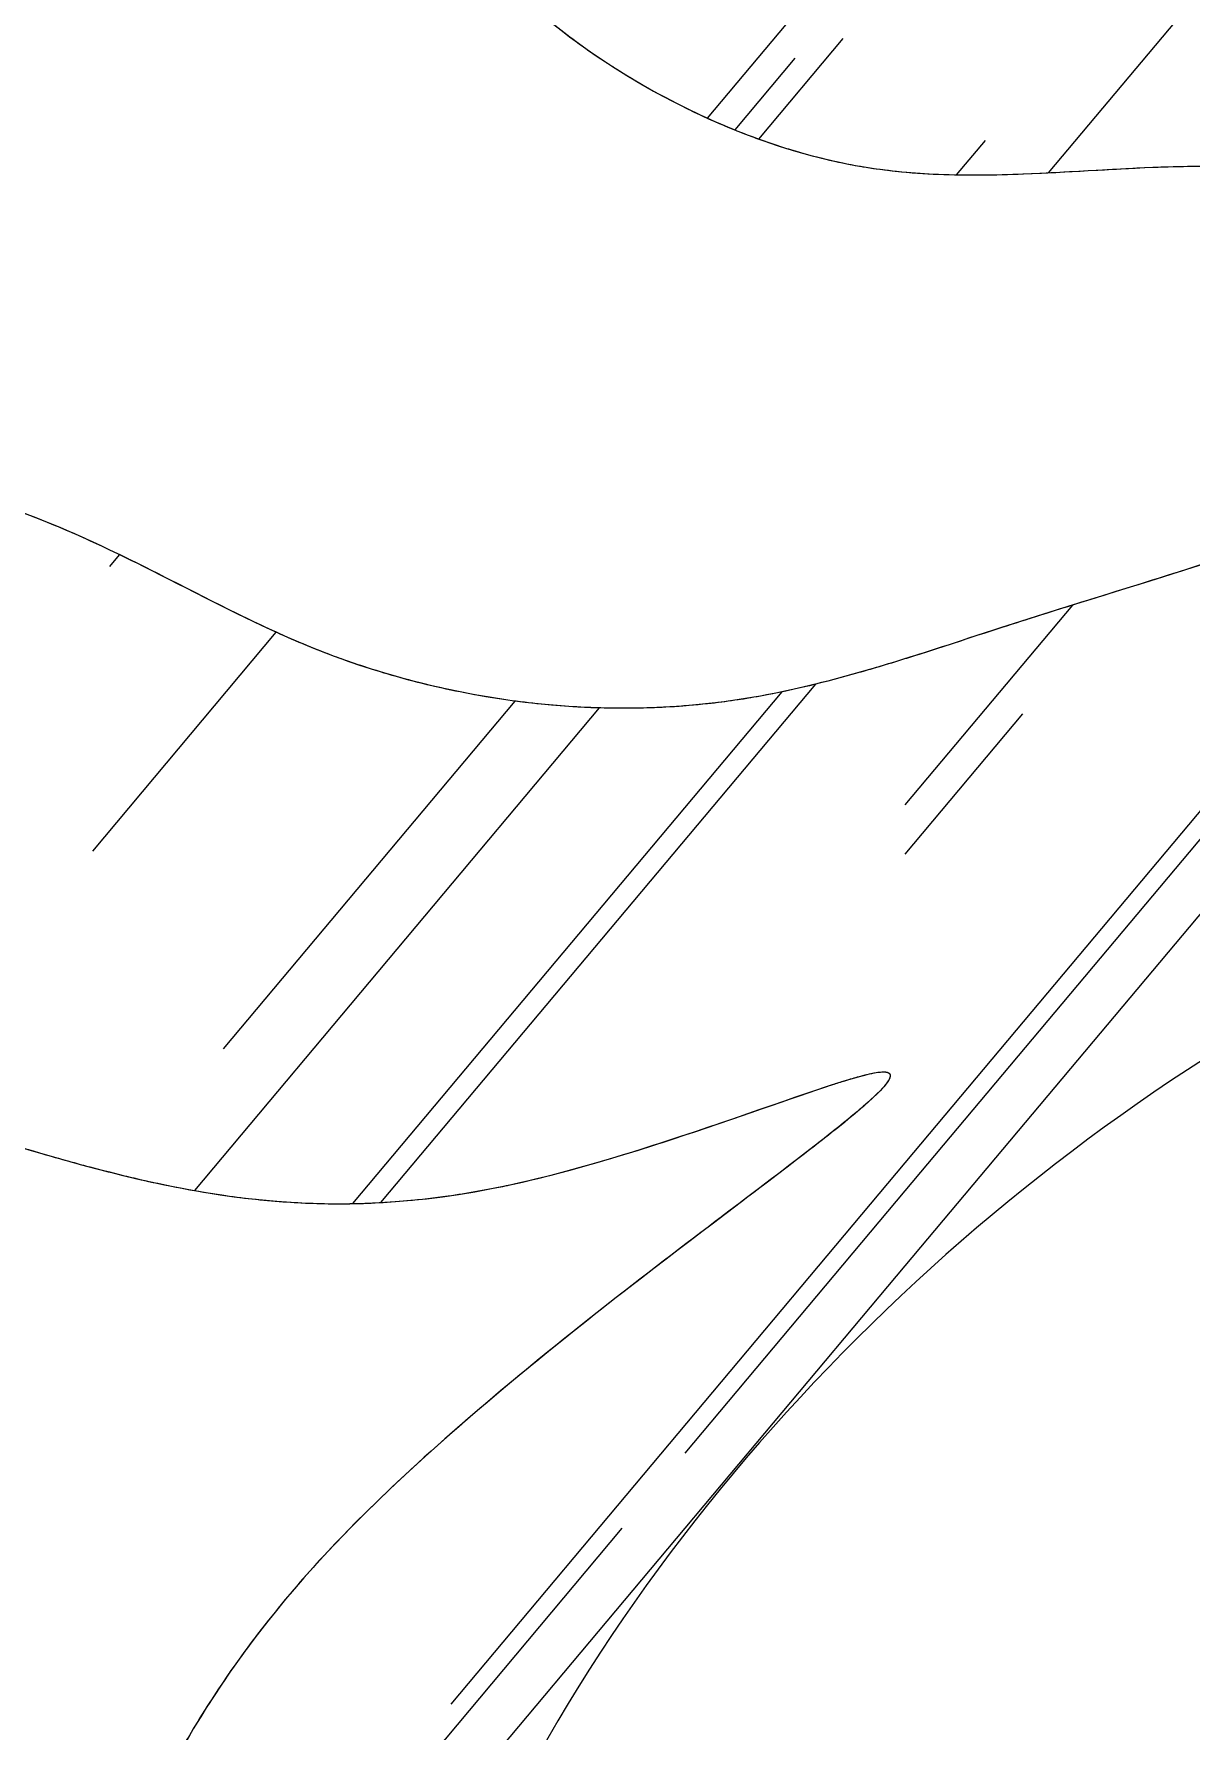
# Model space of a CAD drawing. Header units: millimetres. Extents: x 512961 to 1001058, y -961995 to -458543.
# Drawn here: x 935158.7 to 935205.3, y -884477.8 to -884409.4 of the extents above; entities that cross this region are included whole.
import ezdxf

# ---------------------------------------------------------------- set-up
doc = ezdxf.new("R2010")
doc.units = ezdxf.units.MM
doc.header["$MEASUREMENT"] = 0
doc.layers.add('填充', color=250, linetype='CONTINUOUS', lineweight=25)

msp = doc.modelspace()

# ---------------------------------------------------------------- linework, layer by layer
at = {"layer": '填充'}
for p, q in [((935185.83, -884412.808), (935204.496, -884390.563)), ((935199.582, -884415.009), (935216.506, -884394.839)), ((935187.893, -884413.648), (935191.296, -884409.592)), ((935186.939, -884413.283), (935189.363, -884410.394)), ((935195.874, -884415.09), (935197.032, -884413.709)), ((935193.797, -884459.081), (935225.003, -884421.891)), ((935193.797, -884456.059), (935219.769, -884425.107)), ((935161.725, -884430.877), (935162.12, -884430.407)), ((935193.797, -884440.491), (935200.555, -884432.438)), ((935161.04, -884442.352), (935168.44, -884433.533)), ((935172.66, -884456.525), (935190.199, -884435.623)), ((935166.31, -884450.322), (935178.069, -884436.309)), ((935171.52, -884456.568), (935188.833, -884435.935)), ((935165.15, -884456.042), (935181.477, -884436.585)), ((935193.797, -884442.474), (935198.545, -884436.816)), ((935193.797, -884454.929), (935206.214, -884440.131)), ((935175.491, -884476.744), (935193.797, -884454.929)), ((935184.922, -884466.635), (935193.797, -884456.059)), ((935143.483, -884519.043), (935193.797, -884459.081)), ((935159.346, -884497.116), (935182.387, -884469.656))]:
    msp.add_line(p, q, dxfattribs=at)
for points in [[(935066.739, -884085.413), (935069.931, -884081.942), (935078.845, -884098.744), (935100.5, -884108.926), (935113.749, -884109.18), (935128.782, -884103.072), (935134.4, -884088.881), (935138.717, -884100.526), (935148.14, -884109.435), (935165.209, -884112.489), (935177.95, -884106.889), (935188.141, -884100.015), (935193.999, -884093.142), (935201.134, -884082.196), (935207.755, -884096.961), (935212.849, -884125.219), (935212.597, -884144.312), (935204.955, -884161.877), (935193.999, -884171.551), (935183.043, -884173.588), (935166.994, -884171.296), (935162.409, -884161.368), (935155.274, -884149.403), (935146.611, -884143.801), (935137.752, -884146.584), (935145.083, -884156.176), (935145.586, -884162.19), (935145.586, -884183.744), (935144.081, -884197.776), (935143.079, -884213.316), (935151.104, -884227.351), (935168.439, -884240.528), (935184.516, -884242.537), (935184.516, -884246.152), (935171.654, -884250.167), (935149.007, -884275.578), (935137.669, -884291.117), (935136.369, -884310.222), (935143.237, -884349.609), (935156.933, -884372.091), (935175.191, -884390.663), (935183.994, -884393.595), (935177.801, -884393.92), (935168.019, -884393.92), (935171.277, -884399.786), (935181.711, -884410.538), (935192.144, -884414.772), (935204.209, -884414.772), (935217.253, -884414.447), (935230.622, -884411.84), (935246.271, -884410.863), (935255.4, -884410.863), (935263.228, -884413.143), (935268.769, -884415.424), (935269.095, -884418.684), (935261.271, -884414.447), (935247.249, -884414.12), (935233.88, -884417.054), (935220.188, -884424.872), (935197.69, -884433.345), (935186.93, -884436.277), (935170.303, -884434.322), (935159.217, -884429.108), (935146.826, -884420.311), (935144.868, -884411.515), (935139.328, -884417.704), (935139.002, -884434.322), (935146.173, -884448.331), (935158.89, -884454.522), (935177.801, -884455.824), (935192.797, -884451.263), (935170.34, -884470.78), (935156.887, -884497.01), (935144.747, -884516.682), (935136.86, -884539.084), (935137.217, -884569.411), (935169.613, -884626.738), (935183.677, -884634.026), (935207.639, -884646.516), (935223.786, -884649.118), (935239.928, -884650.68), (935256.075, -884651.2), (935213.366, -884670.978), (935199.302, -884648.077), (935179.511, -884637.669), (935162.325, -884637.149), (935145.134, -884643.914), (935143.573, -884655.884), (935143.051, -884669.937), (935151.383, -884672.019), (935159.198, -884674.101), (935167.53, -884664.213), (935171.696, -884661.611), (935184.721, -884668.897), (935188.365, -884685.032), (935172.74, -884711.576), (935159.198, -884731.352), (935147.217, -884753.732), (935141.061, -884782.275), (935143.415, -884813.314), (935161.77, -884842.001), (935169.772, -884868.806), (935178.244, -884875.861), (935166.006, -884871.629), (935154.24, -884877.742), (935147.651, -884889.5), (935149.062, -884902.197), (935160.358, -884911.602), (935166.948, -884908.31), (935174.949, -884896.553), (935183.421, -884893.261), (935208.366, -884897.024), (935218.716, -884910.663), (935220.128, -884923.829), (935205.542, -884928.063), (935174.031, -884950.238), (935173.178, -884969.786), (935173.602, -884982.109), (935183.384, -884995.284), (935200.397, -885000.382), (935219.531, -884997.408), (935223.362, -884991.033), (935224.21, -884975.31), (935217.406, -884966.388), (935208.049, -884974.886), (935204.223, -884972.336), (935195.295, -884960.437), (935199.969, -884948.538), (935216.982, -884940.039), (935242.496, -884946.84), (935255.255, -884965.111), (935257.804, -884985.509), (935248.023, -885005.48), (935235.692, -885015.679), (935218.254, -885020.78), (935213.152, -885018.656), (935206.777, -885004.206), (935195.295, -884995.708), (935176.156, -884991.033), (935157.017, -884994.008), (935142.986, -885005.056), (935141.541, -885053.074), (935157.446, -885073.471), (935168.499, -885069.647), (935168.928, -885057.324), (935162.973, -885041.601), (935156.593, -885027.154), (935161.696, -885020.78), (935185.937, -885014.405), (935200.821, -885032.252), (935188.062, -885048.826), (935159.566, -885091.319), (935159.566, -885113.982), (935161.705, -885134.509), (935168.979, -885152.895), (935170.494, -885154.852), (935161.029, -885152.877), (935153.117, -885149.912), (935147.464, -885149.771), (935137.493, -885152.603)], [(935288.495, -884428.668), (935260.623, -884432.954), (935208.627, -884449.021), (935174.86, -884487.586), (935171.109, -884502.584), (935177.54, -884539.541), (935186.65, -884548.647), (935190.406, -884548.647), (935190.942, -884538.469), (935194.693, -884528.294), (935203.268, -884519.722), (935228.996, -884529.366), (935231.675, -884537.935), (935230.068, -884540.612), (935249.901, -884529.366), (935269.198, -884529.366), (935289.031, -884539.006), (935302.969, -884562.573), (935307.792, -884588.818), (935307.792, -884596.316), (935323.338, -884578.106), (935332.984, -884567.928), (935338.343, -884561.502), (935332.984, -884556.145), (935322.802, -884558.288), (935316.367, -884549.718), (935317.974, -884533.649), (935322.261, -884531.506), (935322.802, -884529.366), (935310.472, -884520.794), (935291.174, -884499.907), (935280.456, -884482.231), (935280.456, -884458.127), (935282.064, -884435.631), (935287.959, -884429.205)]]:
    msp.add_spline(points, degree=3, dxfattribs=at)
for points, knots in [([(935137.711, -884147.232), (935138.07, -884149.579), (935146.412, -884154.352), (935144.868, -884167.473), (935146.292, -884181.337), (935144.265, -884198.109), (935140.797, -884214.11), (935152.417, -884228.679), (935163.423, -884244.982), (935184.812, -884237.079), (935184.92, -884250.481), (935160.217, -884246.994), (935154.188, -884273.371), (935134.844, -884289.86), (935137.068, -884317.765), (935138.005, -884346.479), (935158.488, -884371.922), (935164.629, -884389.332), (935187.994, -884393.7), (935176.176, -884394.413), (935165.092, -884391.362), (935173.739, -884403.248), (935179.784, -884410.327), (935192.381, -884415.92), (935204.531, -884414.338), (935217.515, -884415.271), (935231.248, -884410.916), (935243.963, -884411.287), (935255.335, -884409.984), (935262.052, -884413.493), (935269.129, -884413.612), (935269.648, -884422.147), (935258.749, -884410.02), (935247.639, -884414.843), (935232.684, -884415.871), (935218.327, -884427.499), (935201.716, -884431.816), (935185.34, -884437.596), (935171.127, -884435.782), (935158.983, -884428.04), (935145.126, -884425.336), (935146.575, -884407.362), (935135.506, -884421.485), (935138.545, -884433.693), (935144.147, -884449.637), (935160.838, -884455.467), (935175.062, -884458.295), (935204.895, -884445.516), (935162.395, -884471.539), (935160.307, -884495.44), (935143.314, -884516.32), (935138.196, -884531.34), (935136.86, -884539.084)], [296.32291, 296.32291, 296.32291, 296.32291, 305.550032, 310.600962, 328.63939, 340.450556, 353.482649, 367.012787, 385.236559, 398.796103, 401.82123, 413.097455, 441.584584, 457.683245, 473.709057, 507.169607, 529.200932, 550.997278, 558.762187, 563.952393, 572.138453, 577.753753, 590.292581, 599.716211, 609.813262, 620.732696, 632.132446, 645.254096, 652.894159, 659.718206, 664.733118, 667.474287, 674.92057, 686.65881, 698.114141, 711.308807, 731.428823, 740.762162, 754.773106, 765.025935, 777.743974, 785.284836, 792.236551, 806.146931, 819.31808, 831.155257, 847.018861, 860.136725, 885.036624, 909.708008, 929.054084, 948.930108, 948.930108, 948.930108, 948.930108]), ([(935137.711, -884147.232), (935138.07, -884149.579), (935146.412, -884154.352), (935144.868, -884167.473), (935146.292, -884181.337), (935144.265, -884198.109), (935140.797, -884214.11), (935152.417, -884228.679), (935163.423, -884244.982), (935184.812, -884237.079), (935184.92, -884250.481), (935160.217, -884246.994), (935154.188, -884273.371), (935134.844, -884289.86), (935137.068, -884317.765), (935138.005, -884346.479), (935158.488, -884371.922), (935164.629, -884389.332), (935187.994, -884393.7), (935176.176, -884394.413), (935165.092, -884391.362), (935173.739, -884403.248), (935179.784, -884410.327), (935192.381, -884415.92), (935204.531, -884414.338), (935217.515, -884415.271), (935231.248, -884410.916), (935243.963, -884411.287), (935255.335, -884409.984), (935262.052, -884413.493), (935269.129, -884413.612), (935269.648, -884422.147), (935258.749, -884410.02), (935247.639, -884414.843), (935232.684, -884415.871), (935218.327, -884427.499), (935201.716, -884431.816), (935185.34, -884437.596), (935171.127, -884435.782), (935162.081, -884430.015), (935156.632, -884428.144), (935155.337, -884427.654)], [296.32291, 296.32291, 296.32291, 296.32291, 305.550032, 310.600962, 328.63939, 340.450556, 353.482649, 367.012787, 385.236559, 398.796103, 401.82123, 413.097455, 441.584584, 457.683245, 473.709057, 507.169607, 529.200932, 550.997278, 558.762187, 563.952393, 572.138453, 577.753753, 590.292581, 599.716211, 609.813262, 620.732696, 632.132446, 645.254096, 652.894159, 659.718206, 664.733118, 667.474287, 674.92057, 686.65881, 698.114141, 711.308807, 731.428823, 740.762162, 754.773106, 765.025935, 768.309544, 768.309544, 768.309544, 768.309544]), ([(935180.908, -884409.99), (935181.17, -884410.176), (935181.565, -884410.445), (935181.972, -884410.709), (935182.105, -884410.793)], [589.43507, 589.43507, 589.43507, 589.43507, 590.292581, 590.701275, 590.701275, 590.701275, 590.701275]), ([(935180.908, -884409.99), (935181.17, -884410.176), (935181.565, -884410.445), (935181.972, -884410.709), (935182.105, -884410.793)], [589.43507, 589.43507, 589.43507, 589.43507, 590.292581, 590.701275, 590.701275, 590.701275, 590.701275]), ([(935180.908, -884409.99), (935181.17, -884410.176), (935181.565, -884410.445), (935181.972, -884410.709), (935182.105, -884410.793)], [589.43507, 589.43507, 589.43507, 589.43507, 590.292581, 590.701275, 590.701275, 590.701275, 590.701275]), ([(935191.955, -884414.74), (935192.018, -884414.751), (935192.516, -884414.835), (935193.014, -884414.901), (935193.449, -884414.947)], [599.556916, 599.556916, 599.556916, 599.556916, 599.716211, 600.813555, 600.813555, 600.813555, 600.813555]), ([(935191.955, -884414.74), (935192.018, -884414.751), (935192.516, -884414.835), (935193.014, -884414.901), (935193.449, -884414.947)], [599.556916, 599.556916, 599.556916, 599.556916, 599.716211, 600.813555, 600.813555, 600.813555, 600.813555]), ([(935191.955, -884414.74), (935192.018, -884414.751), (935192.516, -884414.835), (935193.014, -884414.901), (935193.449, -884414.947)], [599.556916, 599.556916, 599.556916, 599.556916, 599.716211, 600.813555, 600.813555, 600.813555, 600.813555]), ([(935203.787, -884414.787), (935203.928, -884414.782), (935205.114, -884414.739), (935206.302, -884414.73), (935207.348, -884414.73)], [609.461333, 609.461333, 609.461333, 609.461333, 609.813262, 612.429522, 612.429522, 612.429522, 612.429522]), ([(935203.787, -884414.787), (935203.928, -884414.782), (935205.114, -884414.739), (935206.302, -884414.73), (935207.348, -884414.73)], [609.461333, 609.461333, 609.461333, 609.461333, 609.813262, 612.429522, 612.429522, 612.429522, 612.429522]), ([(935203.787, -884414.787), (935203.928, -884414.782), (935205.114, -884414.739), (935206.302, -884414.73), (935207.348, -884414.73)], [609.461333, 609.461333, 609.461333, 609.461333, 609.813262, 612.429522, 612.429522, 612.429522, 612.429522]), ([(935163.086, -884430.882), (935161.837, -884430.259), (935159.36, -884429.081), (935156.632, -884428.144), (935155.337, -884427.654)], [761.532054, 761.532054, 761.532054, 761.532054, 765.025935, 768.309544, 768.309544, 768.309544, 768.309544]), ([(935163.086, -884430.882), (935161.837, -884430.259), (935159.36, -884429.081), (935156.632, -884428.144), (935155.337, -884427.654)], [761.532054, 761.532054, 761.532054, 761.532054, 765.025935, 768.309544, 768.309544, 768.309544, 768.309544]), ([(935163.086, -884430.882), (935161.837, -884430.259), (935159.36, -884429.081), (935156.632, -884428.144), (935155.337, -884427.654)], [761.532054, 761.532054, 761.532054, 761.532054, 765.025935, 768.309544, 768.309544, 768.309544, 768.309544]), ([(935288.495, -884428.668), (935279.223, -884430.032), (935252.055, -884434.027), (935207.278, -884443.214), (935177.165, -884475.689), (935168.708, -884509.719), (935172.292, -884532.162), (935182.816, -884548.646), (935193.574, -884549.342), (935189.129, -884537.036), (935194.574, -884528.027), (935206.103, -884513.528), (935226.022, -884522.884), (935233.438, -884536.085), (935224.992, -884547.187), (935251.743, -884523.679), (935269.357, -884529.332), (935292.788, -884537.498), (935303.723, -884563.109), (935308.776, -884580.404), (935306.408, -884605.171), (935322.722, -884577.56), (935330.315, -884569.584), (935341.171, -884562.097), (935332.03, -884553.128), (935321.836, -884561.825), (935314.817, -884548.083), (935312.754, -884533.686), (935322.325, -884532.69), (935323.828, -884524.546), (935302.446, -884520.813), (935293.938, -884501.778), (935276.518, -884481.975), (935282.52, -884459.021), (935277.664, -884438.519), (935285.714, -884431.236), (935287.959, -884429.205)], [0, 0, 0, 0, 23.599946, 69.146085, 112.044541, 124.983026, 156.377004, 167.157143, 170.300527, 178.829981, 187.90595, 198.052619, 221.047136, 228.561182, 231.17487, 250.2562, 266.406022, 284.861428, 307.776104, 330.108123, 336.383044, 356.421123, 368.156673, 375.159551, 381.501219, 390.209349, 399.178172, 412.693823, 416.705044, 418.552711, 431.120503, 454.919487, 472.21921, 492.391978, 511.266731, 518.564981, 518.564981, 518.564981, 518.564981]), ([(935199.201, -884432.863), (935198.697, -884433.022), (935196.91, -884433.591), (935195.132, -884434.184), (935193.851, -884434.585)], [730.107826, 730.107826, 730.107826, 730.107826, 731.428823, 734.793369, 734.793369, 734.793369, 734.793369]), ([(935199.201, -884432.863), (935198.697, -884433.022), (935196.91, -884433.591), (935195.132, -884434.184), (935193.851, -884434.585)], [730.107826, 730.107826, 730.107826, 730.107826, 731.428823, 734.793369, 734.793369, 734.793369, 734.793369]), ([(935199.201, -884432.863), (935198.697, -884433.022), (935196.91, -884433.591), (935195.132, -884434.184), (935193.851, -884434.585)], [730.107826, 730.107826, 730.107826, 730.107826, 731.428823, 734.793369, 734.793369, 734.793369, 734.793369]), ([(935171.07, -884434.61), (935170.812, -884434.517), (935169.711, -884434.104), (935168.645, -884433.634), (935167.835, -884433.254)], [754.084245, 754.084245, 754.084245, 754.084245, 754.773106, 757.051052, 757.051052, 757.051052, 757.051052]), ([(935171.07, -884434.61), (935170.812, -884434.517), (935169.711, -884434.104), (935168.645, -884433.634), (935167.835, -884433.254)], [754.084245, 754.084245, 754.084245, 754.084245, 754.773106, 757.051052, 757.051052, 757.051052, 757.051052]), ([(935171.07, -884434.61), (935170.812, -884434.517), (935169.711, -884434.104), (935168.645, -884433.634), (935167.835, -884433.254)], [754.084245, 754.084245, 754.084245, 754.084245, 754.773106, 757.051052, 757.051052, 757.051052, 757.051052]), ([(935187.958, -884436.107), (935187.616, -884436.169), (935186.912, -884436.286), (935186.2, -884436.377), (935185.834, -884436.417)], [739.891867, 739.891867, 739.891867, 739.891867, 740.762162, 741.68266, 741.68266, 741.68266, 741.68266]), ([(935187.958, -884436.107), (935187.616, -884436.169), (935186.912, -884436.286), (935186.2, -884436.377), (935185.834, -884436.417)], [739.891867, 739.891867, 739.891867, 739.891867, 740.762162, 741.68266, 741.68266, 741.68266, 741.68266]), ([(935187.958, -884436.107), (935187.616, -884436.169), (935186.912, -884436.286), (935186.2, -884436.377), (935185.834, -884436.417)], [739.891867, 739.891867, 739.891867, 739.891867, 740.762162, 741.68266, 741.68266, 741.68266, 741.68266]), ([(935155.337, -884453.403), (935156.521, -884453.814), (935163.893, -884456.075), (935175.062, -884458.295), (935204.895, -884445.516), (935162.395, -884471.539), (935160.307, -884495.44), (935143.314, -884516.32), (935138.196, -884531.34), (935136.86, -884539.084)], [828.086611, 828.086611, 828.086611, 828.086611, 831.155257, 847.018861, 860.136725, 885.036624, 909.708008, 929.054084, 948.930108, 948.930108, 948.930108, 948.930108]), ([(935192.7, -884451.274), (935192.734, -884451.269), (935192.814, -884451.26), (935192.883, -884451.256), (935192.92, -884451.256)], [859.9000366, 859.9000366, 859.9000366, 859.9000366, 860.1367245, 860.4865683, 860.4865683, 860.4865683, 860.4865683]), ([(935192.7, -884451.274), (935192.734, -884451.269), (935192.814, -884451.26), (935192.883, -884451.256), (935192.92, -884451.256)], [859.9000366, 859.9000366, 859.9000366, 859.9000366, 860.1367245, 860.4865683, 860.4865683, 860.4865683, 860.4865683]), ([(935192.7, -884451.274), (935192.734, -884451.269), (935192.814, -884451.26), (935192.883, -884451.256), (935192.92, -884451.256)], [859.9000366, 859.9000366, 859.9000366, 859.9000366, 860.1367245, 860.4865683, 860.4865683, 860.4865683, 860.4865683]), ([(935157.662, -884454.157), (935158.073, -884454.282), (935159.167, -884454.606), (935160.243, -884454.909), (935160.913, -884455.087)], [830.091099, 830.091099, 830.091099, 830.091099, 831.155257, 832.93137, 832.93137, 832.93137, 832.93137]), ([(935157.662, -884454.157), (935158.073, -884454.282), (935159.167, -884454.606), (935160.243, -884454.909), (935160.913, -884455.087)], [830.091099, 830.091099, 830.091099, 830.091099, 831.155257, 832.93137, 832.93137, 832.93137, 832.93137]), ([(935157.662, -884454.157), (935158.073, -884454.282), (935159.167, -884454.606), (935160.243, -884454.909), (935160.913, -884455.087)], [830.091099, 830.091099, 830.091099, 830.091099, 831.155257, 832.93137, 832.93137, 832.93137, 832.93137]), ([(935177.72, -884455.841), (935177.747, -884455.836), (935179.94, -884455.369), (935182.294, -884454.663), (935184.462, -884453.952)], [846.960231, 846.960231, 846.960231, 846.960231, 847.018861, 851.723789, 851.723789, 851.723789, 851.723789]), ([(935177.72, -884455.841), (935177.747, -884455.836), (935179.94, -884455.369), (935182.294, -884454.663), (935184.462, -884453.952)], [846.960233, 846.960233, 846.960233, 846.960233, 847.018861, 851.723789, 851.723789, 851.723789, 851.723789]), ([(935177.72, -884455.841), (935177.747, -884455.836), (935179.94, -884455.369), (935182.294, -884454.663), (935184.462, -884453.952)], [846.960231, 846.960231, 846.960231, 846.960231, 847.018861, 851.723789, 851.723789, 851.723789, 851.723789]), ([(935170.354, -884470.765), (935170.349, -884470.77), (935169.597, -884471.581), (935168.905, -884472.387), (935168.268, -884473.182)], [885.023692, 885.023692, 885.023692, 885.023692, 885.036624, 887.155148, 887.155148, 887.155148, 887.155148]), ([(935170.354, -884470.765), (935170.349, -884470.77), (935169.597, -884471.581), (935168.905, -884472.387), (935168.268, -884473.182)], [885.023692, 885.023692, 885.023692, 885.023692, 885.036624, 887.155148, 887.155148, 887.155148, 887.155148]), ([(935170.354, -884470.765), (935170.349, -884470.77), (935169.597, -884471.581), (935168.905, -884472.387), (935168.268, -884473.182)], [885.023692, 885.023692, 885.023692, 885.023692, 885.036624, 887.155148, 887.155148, 887.155148, 887.155148])]:
    msp.add_open_spline(points, degree=3, knots=knots, dxfattribs=at)
for points in [[(935178.961, -884408.477), (935179.584, -884409.006), (935180.229, -884409.509), (935180.908, -884409.99)], [(935178.961, -884408.477), (935179.584, -884409.006), (935180.229, -884409.509), (935180.908, -884409.99)], [(935178.961, -884408.477), (935179.584, -884409.006), (935180.229, -884409.509), (935180.908, -884409.99)], [(935182.105, -884410.793), (935183.247, -884411.52), (935184.483, -884412.196), (935185.777, -884412.785)], [(935182.105, -884410.793), (935183.247, -884411.52), (935184.483, -884412.196), (935185.777, -884412.785)], [(935182.105, -884410.793), (935183.247, -884411.52), (935184.483, -884412.196), (935185.777, -884412.785)], [(935185.777, -884412.785), (935186.242, -884412.996), (935186.715, -884413.197), (935187.193, -884413.384)], [(935185.777, -884412.785), (935186.242, -884412.996), (935186.715, -884413.197), (935187.193, -884413.384)], [(935185.777, -884412.785), (935186.242, -884412.996), (935186.715, -884413.197), (935187.193, -884413.384)], [(935187.193, -884413.384), (935187.819, -884413.629), (935188.455, -884413.853), (935189.098, -884414.05)], [(935187.193, -884413.384), (935187.819, -884413.629), (935188.455, -884413.853), (935189.098, -884414.05)], [(935187.193, -884413.384), (935187.819, -884413.629), (935188.455, -884413.853), (935189.098, -884414.05)], [(935189.098, -884414.05), (935189.6, -884414.204), (935190.106, -884414.343), (935190.615, -884414.464)], [(935189.098, -884414.05), (935189.6, -884414.204), (935190.106, -884414.343), (935190.615, -884414.464)], [(935189.098, -884414.05), (935189.6, -884414.204), (935190.106, -884414.343), (935190.615, -884414.464)], [(935190.615, -884414.464), (935191.06, -884414.57), (935191.507, -884414.662), (935191.955, -884414.74)], [(935190.615, -884414.464), (935191.06, -884414.57), (935191.507, -884414.662), (935191.955, -884414.74)], [(935190.615, -884414.464), (935191.06, -884414.57), (935191.507, -884414.662), (935191.955, -884414.74)], [(935193.449, -884414.947), (935194.012, -884415.006), (935194.575, -884415.045), (935195.139, -884415.068)], [(935193.449, -884414.947), (935194.012, -884415.006), (935194.575, -884415.045), (935195.139, -884415.068)], [(935193.449, -884414.947), (935194.012, -884415.006), (935194.575, -884415.045), (935195.139, -884415.068)], [(935195.139, -884415.068), (935196.282, -884415.115), (935197.427, -884415.098), (935198.573, -884415.054)], [(935195.139, -884415.068), (935196.282, -884415.115), (935197.427, -884415.098), (935198.573, -884415.054)], [(935195.139, -884415.068), (935196.282, -884415.115), (935197.427, -884415.098), (935198.573, -884415.054)], [(935198.573, -884415.054), (935200.308, -884414.987), (935202.047, -884414.856), (935203.787, -884414.787)], [(935198.573, -884415.054), (935200.308, -884414.987), (935202.047, -884414.856), (935203.787, -884414.787)], [(935198.573, -884415.054), (935200.308, -884414.987), (935202.047, -884414.856), (935203.787, -884414.787)], [(935208.298, -884429.971), (935205.291, -884430.988), (935202.237, -884431.903), (935199.201, -884432.863)], [(935208.298, -884429.971), (935205.291, -884430.988), (935202.237, -884431.903), (935199.201, -884432.863)], [(935208.298, -884429.971), (935205.291, -884430.988), (935202.237, -884431.903), (935199.201, -884432.863)], [(935167.835, -884433.254), (935166.243, -884432.506), (935164.687, -884431.681), (935163.086, -884430.882)], [(935167.835, -884433.254), (935166.243, -884432.506), (935164.687, -884431.681), (935163.086, -884430.882)], [(935167.835, -884433.254), (935166.243, -884432.506), (935164.687, -884431.681), (935163.086, -884430.882)], [(935173.59, -884435.406), (935172.736, -884435.173), (935171.894, -884434.907), (935171.07, -884434.61)], [(935173.59, -884435.406), (935172.736, -884435.173), (935171.894, -884434.907), (935171.07, -884434.61)], [(935173.59, -884435.406), (935172.736, -884435.173), (935171.894, -884434.907), (935171.07, -884434.61)], [(935193.851, -884434.585), (935193.2, -884434.788), (935192.549, -884434.986), (935191.894, -884435.171)], [(935193.851, -884434.585), (935193.2, -884434.788), (935192.549, -884434.986), (935191.894, -884435.171)], [(935193.851, -884434.585), (935193.2, -884434.788), (935192.549, -884434.986), (935191.894, -884435.171)], [(935176.621, -884436.085), (935175.598, -884435.905), (935174.585, -884435.678), (935173.59, -884435.406)], [(935176.621, -884436.085), (935175.598, -884435.905), (935174.585, -884435.678), (935173.59, -884435.406)], [(935176.621, -884436.085), (935175.598, -884435.905), (935174.585, -884435.678), (935173.59, -884435.406)], [(935191.894, -884435.171), (935190.596, -884435.54), (935189.287, -884435.865), (935187.958, -884436.107)], [(935191.894, -884435.171), (935190.596, -884435.54), (935189.287, -884435.865), (935187.958, -884436.107)], [(935191.894, -884435.171), (935190.596, -884435.54), (935189.287, -884435.865), (935187.958, -884436.107)], [(935179.283, -884436.448), (935178.391, -884436.362), (935177.502, -884436.241), (935176.621, -884436.085)], [(935179.283, -884436.448), (935178.391, -884436.362), (935177.502, -884436.241), (935176.621, -884436.085)], [(935179.283, -884436.448), (935178.391, -884436.362), (935177.502, -884436.241), (935176.621, -884436.085)], [(935181.841, -884436.594), (935180.988, -884436.578), (935180.134, -884436.529), (935179.283, -884436.448)], [(935181.841, -884436.594), (935180.988, -884436.578), (935180.134, -884436.529), (935179.283, -884436.448)], [(935181.841, -884436.594), (935180.988, -884436.578), (935180.134, -884436.529), (935179.283, -884436.448)], [(935184.305, -884436.545), (935183.487, -884436.593), (935182.664, -884436.609), (935181.841, -884436.594)], [(935184.305, -884436.545), (935183.487, -884436.593), (935182.664, -884436.609), (935181.841, -884436.594)], [(935184.305, -884436.545), (935183.487, -884436.593), (935182.664, -884436.609), (935181.841, -884436.594)], [(935185.834, -884436.417), (935185.326, -884436.472), (935184.816, -884436.515), (935184.305, -884436.545)], [(935185.834, -884436.417), (935185.326, -884436.472), (935184.816, -884436.515), (935184.305, -884436.545)], [(935185.834, -884436.417), (935185.326, -884436.472), (935184.816, -884436.515), (935184.305, -884436.545)], [(935191.949, -884451.442), (935192.252, -884451.359), (935192.505, -884451.301), (935192.7, -884451.274)], [(935191.949, -884451.442), (935192.252, -884451.359), (935192.505, -884451.301), (935192.7, -884451.274)], [(935191.949, -884451.442), (935192.252, -884451.359), (935192.505, -884451.301), (935192.7, -884451.274)], [(935192.92, -884451.256), (935192.935, -884451.256), (935192.949, -884451.257), (935192.963, -884451.257)], [(935192.92, -884451.256), (935192.935, -884451.256), (935192.949, -884451.257), (935192.963, -884451.257)], [(935192.92, -884451.256), (935192.935, -884451.256), (935192.949, -884451.257), (935192.963, -884451.257)], [(935192.963, -884451.257), (935192.978, -884451.258), (935192.993, -884451.259), (935193.007, -884451.261)], [(935192.963, -884451.257), (935192.978, -884451.258), (935192.993, -884451.259), (935193.007, -884451.261)], [(935192.963, -884451.257), (935192.978, -884451.258), (935192.993, -884451.259), (935193.007, -884451.261)], [(935193.007, -884451.261), (935193.019, -884451.262), (935193.031, -884451.264), (935193.041, -884451.266)], [(935193.007, -884451.261), (935193.019, -884451.262), (935193.031, -884451.264), (935193.041, -884451.266)], [(935193.007, -884451.261), (935193.019, -884451.262), (935193.031, -884451.264), (935193.041, -884451.266)], [(935193.041, -884451.266), (935193.051, -884451.267), (935193.06, -884451.269), (935193.068, -884451.272)], [(935193.041, -884451.266), (935193.051, -884451.267), (935193.06, -884451.269), (935193.068, -884451.272)], [(935193.041, -884451.266), (935193.051, -884451.267), (935193.06, -884451.269), (935193.068, -884451.272)], [(935193.068, -884451.272), (935193.075, -884451.273), (935193.082, -884451.275), (935193.088, -884451.277)], [(935193.068, -884451.272), (935193.075, -884451.273), (935193.082, -884451.275), (935193.088, -884451.277)], [(935193.068, -884451.272), (935193.075, -884451.273), (935193.082, -884451.275), (935193.088, -884451.277)], [(935193.088, -884451.277), (935193.094, -884451.279), (935193.1, -884451.281), (935193.105, -884451.283)], [(935193.088, -884451.277), (935193.094, -884451.279), (935193.1, -884451.281), (935193.105, -884451.283)], [(935193.088, -884451.277), (935193.094, -884451.279), (935193.1, -884451.281), (935193.105, -884451.283)], [(935193.105, -884451.283), (935193.114, -884451.287), (935193.122, -884451.291), (935193.13, -884451.295)], [(935193.105, -884451.283), (935193.114, -884451.287), (935193.122, -884451.291), (935193.13, -884451.295)], [(935193.105, -884451.283), (935193.114, -884451.287), (935193.122, -884451.291), (935193.13, -884451.295)], [(935193.13, -884451.295), (935193.133, -884451.298), (935193.137, -884451.3), (935193.14, -884451.302)], [(935193.13, -884451.295), (935193.133, -884451.298), (935193.137, -884451.3), (935193.14, -884451.302)], [(935193.13, -884451.295), (935193.133, -884451.298), (935193.137, -884451.3), (935193.14, -884451.302)], [(935193.14, -884451.302), (935193.144, -884451.304), (935193.147, -884451.307), (935193.151, -884451.31)], [(935193.14, -884451.302), (935193.144, -884451.304), (935193.147, -884451.307), (935193.151, -884451.31)], [(935193.14, -884451.302), (935193.144, -884451.304), (935193.147, -884451.307), (935193.151, -884451.31)], [(935193.151, -884451.31), (935193.154, -884451.312), (935193.156, -884451.315), (935193.159, -884451.317)], [(935193.151, -884451.31), (935193.154, -884451.312), (935193.156, -884451.315), (935193.159, -884451.317)], [(935193.151, -884451.31), (935193.154, -884451.312), (935193.156, -884451.315), (935193.159, -884451.317)], [(935193.159, -884451.317), (935193.161, -884451.319), (935193.163, -884451.321), (935193.165, -884451.324)], [(935193.159, -884451.317), (935193.161, -884451.319), (935193.163, -884451.321), (935193.165, -884451.324)], [(935193.159, -884451.317), (935193.161, -884451.319), (935193.163, -884451.321), (935193.165, -884451.324)], [(935193.165, -884451.324), (935193.167, -884451.325), (935193.168, -884451.327), (935193.17, -884451.329)], [(935193.165, -884451.324), (935193.167, -884451.325), (935193.168, -884451.327), (935193.17, -884451.329)], [(935193.165, -884451.324), (935193.167, -884451.325), (935193.168, -884451.327), (935193.17, -884451.329)], [(935193.17, -884451.329), (935193.172, -884451.331), (935193.174, -884451.334), (935193.176, -884451.337)], [(935193.17, -884451.329), (935193.172, -884451.331), (935193.174, -884451.334), (935193.176, -884451.337)], [(935193.17, -884451.329), (935193.172, -884451.331), (935193.174, -884451.334), (935193.176, -884451.337)], [(935193.176, -884451.337), (935193.177, -884451.339), (935193.178, -884451.34), (935193.179, -884451.342)], [(935193.176, -884451.337), (935193.177, -884451.339), (935193.178, -884451.34), (935193.179, -884451.342)], [(935193.176, -884451.337), (935193.177, -884451.339), (935193.178, -884451.34), (935193.179, -884451.342)], [(935193.179, -884451.342), (935193.18, -884451.344), (935193.182, -884451.347), (935193.183, -884451.349)], [(935193.179, -884451.342), (935193.18, -884451.344), (935193.182, -884451.347), (935193.183, -884451.349)], [(935193.179, -884451.342), (935193.18, -884451.344), (935193.182, -884451.347), (935193.183, -884451.349)], [(935193.183, -884451.349), (935193.184, -884451.351), (935193.185, -884451.354), (935193.186, -884451.357)], [(935193.183, -884451.349), (935193.184, -884451.351), (935193.185, -884451.354), (935193.186, -884451.357)], [(935193.183, -884451.349), (935193.184, -884451.351), (935193.185, -884451.354), (935193.186, -884451.357)], [(935193.186, -884451.357), (935193.187, -884451.359), (935193.188, -884451.36), (935193.188, -884451.362)], [(935193.186, -884451.357), (935193.187, -884451.359), (935193.188, -884451.36), (935193.188, -884451.362)], [(935193.186, -884451.357), (935193.187, -884451.359), (935193.188, -884451.36), (935193.188, -884451.362)], [(935193.188, -884451.362), (935193.19, -884451.365), (935193.19, -884451.368), (935193.191, -884451.371)], [(935193.188, -884451.362), (935193.19, -884451.365), (935193.19, -884451.368), (935193.191, -884451.371)], [(935193.188, -884451.362), (935193.19, -884451.365), (935193.19, -884451.368), (935193.191, -884451.371)], [(935193.191, -884451.371), (935193.192, -884451.374), (935193.193, -884451.376), (935193.193, -884451.379)], [(935193.191, -884451.371), (935193.192, -884451.374), (935193.193, -884451.376), (935193.193, -884451.379)], [(935193.191, -884451.371), (935193.192, -884451.374), (935193.193, -884451.376), (935193.193, -884451.379)], [(935193.193, -884451.379), (935193.194, -884451.382), (935193.194, -884451.385), (935193.195, -884451.388)], [(935193.193, -884451.379), (935193.194, -884451.382), (935193.194, -884451.385), (935193.195, -884451.388)], [(935193.193, -884451.379), (935193.194, -884451.382), (935193.194, -884451.385), (935193.195, -884451.388)], [(935193.195, -884451.425), (935193.195, -884451.43), (935193.194, -884451.435), (935193.193, -884451.439)], [(935193.195, -884451.425), (935193.195, -884451.43), (935193.194, -884451.435), (935193.193, -884451.439)], [(935193.195, -884451.425), (935193.195, -884451.43), (935193.194, -884451.435), (935193.193, -884451.439)], [(935193.195, -884451.388), (935193.195, -884451.392), (935193.195, -884451.395), (935193.196, -884451.399)], [(935193.195, -884451.388), (935193.195, -884451.392), (935193.195, -884451.395), (935193.196, -884451.399)], [(935193.195, -884451.388), (935193.195, -884451.392), (935193.195, -884451.395), (935193.196, -884451.399)], [(935193.196, -884451.413), (935193.196, -884451.417), (935193.196, -884451.421), (935193.195, -884451.425)], [(935193.196, -884451.413), (935193.196, -884451.417), (935193.196, -884451.421), (935193.195, -884451.425)], [(935193.196, -884451.413), (935193.196, -884451.417), (935193.196, -884451.421), (935193.195, -884451.425)], [(935193.196, -884451.399), (935193.196, -884451.404), (935193.196, -884451.408), (935193.196, -884451.413)], [(935193.196, -884451.399), (935193.196, -884451.404), (935193.196, -884451.408), (935193.196, -884451.413)], [(935193.196, -884451.399), (935193.196, -884451.404), (935193.196, -884451.408), (935193.196, -884451.413)], [(935184.462, -884453.952), (935186.965, -884453.131), (935189.26, -884452.291), (935190.863, -884451.772)], [(935184.462, -884453.952), (935186.965, -884453.131), (935189.26, -884452.291), (935190.863, -884451.772)], [(935184.462, -884453.952), (935186.965, -884453.131), (935189.26, -884452.291), (935190.863, -884451.772)], [(935190.863, -884451.772), (935191.041, -884451.714), (935191.21, -884451.661), (935191.369, -884451.612)], [(935190.863, -884451.772), (935191.041, -884451.714), (935191.21, -884451.661), (935191.369, -884451.612)], [(935190.863, -884451.772), (935191.041, -884451.714), (935191.21, -884451.661), (935191.369, -884451.612)], [(935191.369, -884451.612), (935191.579, -884451.547), (935191.772, -884451.49), (935191.949, -884451.442)], [(935191.369, -884451.612), (935191.579, -884451.547), (935191.772, -884451.49), (935191.949, -884451.442)], [(935191.369, -884451.612), (935191.579, -884451.547), (935191.772, -884451.49), (935191.949, -884451.442)], [(935192.884, -884451.915), (935192.64, -884452.184), (935192.259, -884452.53), (935191.766, -884452.944)], [(935192.884, -884451.915), (935192.64, -884452.184), (935192.259, -884452.53), (935191.766, -884452.944)], [(935192.884, -884451.915), (935192.64, -884452.184), (935192.259, -884452.53), (935191.766, -884452.944)], [(935193.027, -884451.745), (935192.987, -884451.798), (935192.939, -884451.854), (935192.884, -884451.915)], [(935193.027, -884451.745), (935192.987, -884451.798), (935192.939, -884451.854), (935192.884, -884451.915)], [(935193.027, -884451.745), (935192.987, -884451.798), (935192.939, -884451.854), (935192.884, -884451.915)], [(935193.088, -884451.662), (935193.07, -884451.688), (935193.05, -884451.716), (935193.027, -884451.745)], [(935193.088, -884451.662), (935193.07, -884451.688), (935193.05, -884451.716), (935193.027, -884451.745)], [(935193.088, -884451.662), (935193.07, -884451.688), (935193.05, -884451.716), (935193.027, -884451.745)], [(935193.147, -884451.567), (935193.131, -884451.597), (935193.111, -884451.628), (935193.088, -884451.662)], [(935193.147, -884451.567), (935193.131, -884451.597), (935193.111, -884451.628), (935193.088, -884451.662)], [(935193.147, -884451.567), (935193.131, -884451.597), (935193.111, -884451.628), (935193.088, -884451.662)], [(935193.165, -884451.529), (935193.159, -884451.542), (935193.153, -884451.554), (935193.147, -884451.567)], [(935193.165, -884451.529), (935193.159, -884451.542), (935193.153, -884451.554), (935193.147, -884451.567)], [(935193.165, -884451.529), (935193.159, -884451.542), (935193.153, -884451.554), (935193.147, -884451.567)], [(935193.177, -884451.499), (935193.174, -884451.509), (935193.17, -884451.519), (935193.165, -884451.529)], [(935193.177, -884451.499), (935193.174, -884451.509), (935193.17, -884451.519), (935193.165, -884451.529)], [(935193.177, -884451.499), (935193.174, -884451.509), (935193.17, -884451.519), (935193.165, -884451.529)], [(935193.191, -884451.453), (935193.188, -884451.468), (935193.183, -884451.483), (935193.177, -884451.499)], [(935193.191, -884451.453), (935193.188, -884451.468), (935193.183, -884451.483), (935193.177, -884451.499)], [(935193.191, -884451.453), (935193.188, -884451.468), (935193.183, -884451.483), (935193.177, -884451.499)], [(935193.193, -884451.439), (935193.193, -884451.444), (935193.192, -884451.448), (935193.191, -884451.453)], [(935193.193, -884451.439), (935193.193, -884451.444), (935193.192, -884451.448), (935193.191, -884451.453)], [(935193.193, -884451.439), (935193.193, -884451.444), (935193.192, -884451.448), (935193.191, -884451.453)], [(935191.766, -884452.944), (935191.313, -884453.323), (935190.764, -884453.76), (935190.139, -884454.247)], [(935191.766, -884452.944), (935191.313, -884453.323), (935190.764, -884453.76), (935190.139, -884454.247)], [(935191.766, -884452.944), (935191.313, -884453.323), (935190.764, -884453.76), (935190.139, -884454.247)], [(935190.139, -884454.247), (935189.09, -884455.062), (935187.825, -884456.016), (935186.428, -884457.075)], [(935190.139, -884454.247), (935189.09, -884455.062), (935187.825, -884456.016), (935186.428, -884457.075)], [(935190.139, -884454.247), (935189.09, -884455.062), (935187.825, -884456.016), (935186.428, -884457.075)], [(935160.913, -884455.087), (935161.709, -884455.299), (935162.5, -884455.495), (935163.291, -884455.67)], [(935160.913, -884455.087), (935161.709, -884455.299), (935162.5, -884455.495), (935163.291, -884455.67)], [(935160.913, -884455.087), (935161.709, -884455.299), (935162.5, -884455.495), (935163.291, -884455.67)], [(935163.291, -884455.67), (935164.272, -884455.888), (935165.254, -884456.074), (935166.247, -884456.22)], [(935163.291, -884455.67), (935164.272, -884455.888), (935165.254, -884456.074), (935166.247, -884456.22)], [(935163.291, -884455.67), (935164.272, -884455.888), (935165.254, -884456.074), (935166.247, -884456.22)], [(935175.367, -884456.257), (935176.132, -884456.149), (935176.915, -884456.011), (935177.72, -884455.841)], [(935175.367, -884456.257), (935176.132, -884456.149), (935176.915, -884456.011), (935177.72, -884455.841)], [(935175.367, -884456.257), (935176.132, -884456.149), (935176.915, -884456.011), (935177.72, -884455.841)], [(935166.247, -884456.22), (935167.058, -884456.339), (935167.875, -884456.431), (935168.706, -884456.491)], [(935166.247, -884456.22), (935167.058, -884456.339), (935167.875, -884456.431), (935168.706, -884456.491)], [(935166.247, -884456.22), (935167.058, -884456.339), (935167.875, -884456.431), (935168.706, -884456.491)], [(935168.706, -884456.491), (935169.509, -884456.549), (935170.324, -884456.578), (935171.157, -884456.572)], [(935168.706, -884456.491), (935169.509, -884456.549), (935170.324, -884456.578), (935171.157, -884456.572)], [(935168.706, -884456.491), (935169.509, -884456.549), (935170.324, -884456.578), (935171.157, -884456.572)], [(935171.157, -884456.572), (935171.996, -884456.567), (935172.853, -884456.526), (935173.734, -884456.447)], [(935171.157, -884456.572), (935171.996, -884456.567), (935172.853, -884456.526), (935173.734, -884456.447)], [(935171.157, -884456.572), (935171.996, -884456.567), (935172.853, -884456.526), (935173.734, -884456.447)], [(935173.734, -884456.447), (935174.269, -884456.399), (935174.814, -884456.336), (935175.367, -884456.257)], [(935173.734, -884456.447), (935174.269, -884456.399), (935174.814, -884456.336), (935175.367, -884456.257)], [(935173.734, -884456.447), (935174.269, -884456.399), (935174.814, -884456.336), (935175.367, -884456.257)], [(935186.428, -884457.075), (935184.907, -884458.229), (935183.229, -884459.506), (935181.505, -884460.863)], [(935186.428, -884457.075), (935184.907, -884458.229), (935183.229, -884459.506), (935181.505, -884460.863)], [(935186.428, -884457.075), (935184.907, -884458.229), (935183.229, -884459.506), (935181.505, -884460.863)], [(935181.505, -884460.863), (935180.185, -884461.901), (935178.838, -884462.986), (935177.512, -884464.098)], [(935181.505, -884460.863), (935180.185, -884461.901), (935178.838, -884462.986), (935177.512, -884464.098)], [(935181.505, -884460.863), (935180.185, -884461.901), (935178.838, -884462.986), (935177.512, -884464.098)], [(935177.512, -884464.098), (935175.975, -884465.386), (935174.467, -884466.71), (935173.064, -884468.039)], [(935177.512, -884464.098), (935175.975, -884465.386), (935174.467, -884466.71), (935173.064, -884468.039)], [(935177.512, -884464.098), (935175.975, -884465.386), (935174.467, -884466.71), (935173.064, -884468.039)], [(935173.064, -884468.039), (935172.103, -884468.949), (935171.192, -884469.861), (935170.354, -884470.765)], [(935173.064, -884468.039), (935172.103, -884468.949), (935171.192, -884469.861), (935170.354, -884470.765)], [(935173.064, -884468.039), (935172.103, -884468.949), (935171.192, -884469.861), (935170.354, -884470.765)], [(935168.268, -884473.182), (935167.474, -884474.172), (935166.761, -884475.153), (935166.114, -884476.126)], [(935168.268, -884473.182), (935167.474, -884474.172), (935166.761, -884475.153), (935166.114, -884476.126)], [(935168.268, -884473.182), (935167.474, -884474.172), (935166.761, -884475.153), (935166.114, -884476.126)], [(935166.114, -884476.126), (935165.59, -884476.912), (935165.11, -884477.694), (935164.666, -884478.47)], [(935166.114, -884476.126), (935165.59, -884476.912), (935165.11, -884477.694), (935164.666, -884478.47)], [(935166.114, -884476.126), (935165.59, -884476.912), (935165.11, -884477.694), (935164.666, -884478.47)]]:
    msp.add_open_spline(points, degree=3, dxfattribs=at)

doc.saveas('drawing.dxf')
